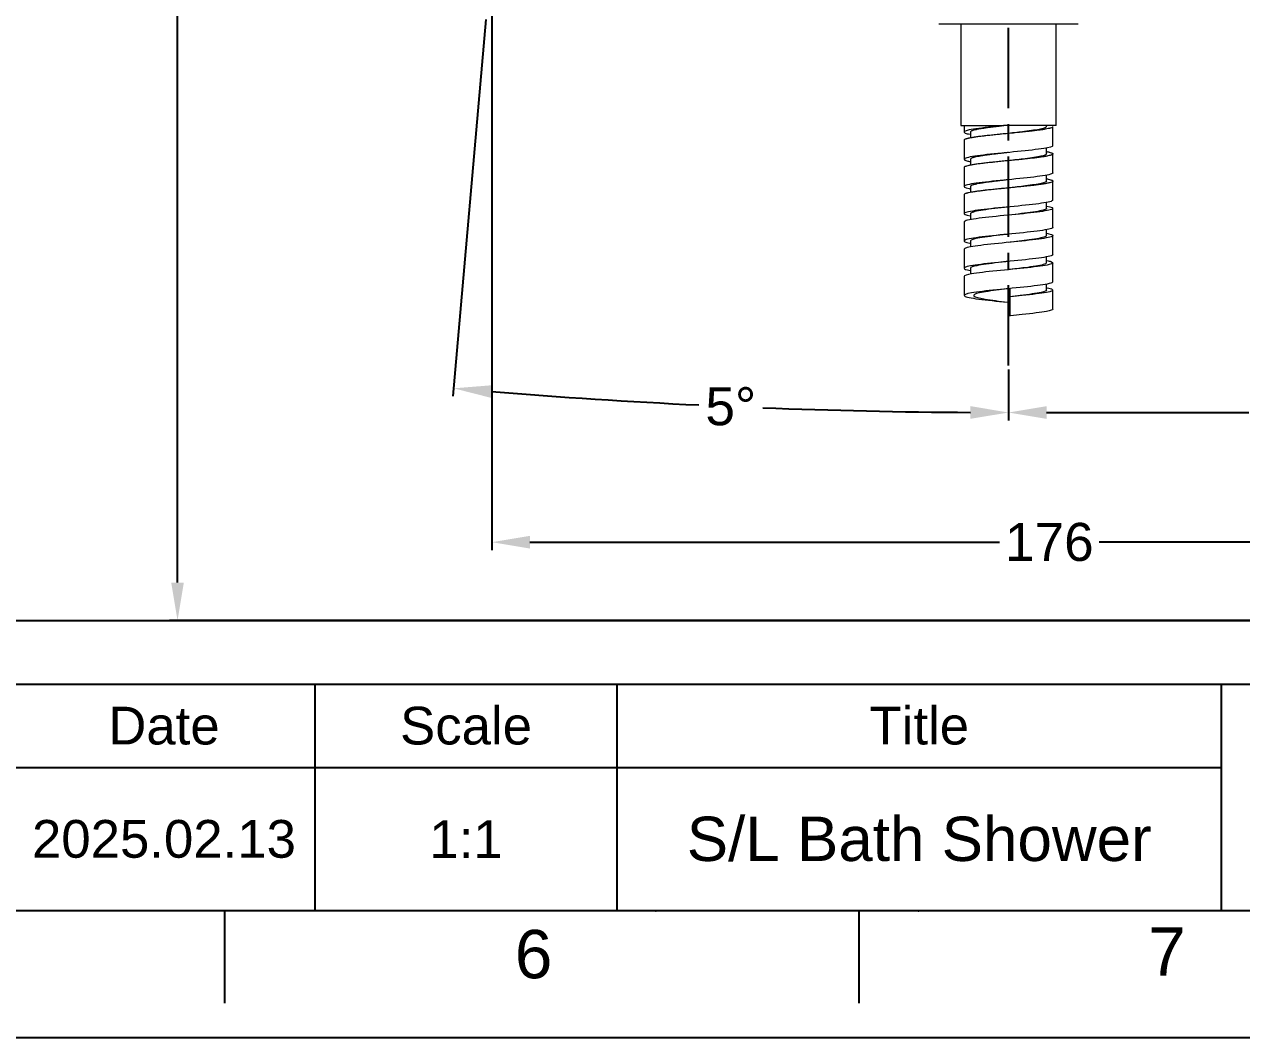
# Model space of a CAD drawing. Header units: millimetres. Extents: x 24958 to 25799, y 1150 to 1745.
# Drawn here: x 25446.8 to 25638.9, y 1150.3 to 1310.3 of the extents above; entities that cross this region are included whole.
import ezdxf

# ---------------------------------------------------------------- set-up
doc = ezdxf.new("R2010")
doc.units = ezdxf.units.MM
doc.linetypes.add('CENTERX2', pattern=[20.32, 12.7, -2.54, 2.54, -2.54])
for name, color, linetype in [('CENTER', 1, 'CENTERX2'), ('DIM', 3, 'Continuous'), ('FORM', 7, 'Continuous'), ('벽', 2, 'Continuous')]:
    doc.layers.add(name, color=color, linetype=linetype)
doc.layers.add('TEXT', color=2, linetype='Continuous', lineweight=13)
doc.styles.get("Standard").update_dxf_attribs({"font": 'arial.ttf'})
doc.dimstyles.new('ISO-25', dxfattribs={"dimtxt": 7, "dimasz": 5, "dimexe": 1.252, "dimexo": 0.625, "dimgap": 1, "dimtad": 1, "dimtih": 1, "dimtoh": 1, "dimdec": 1, "dimdsep": 46, "dimtxsty": 'Standard', "dimcen": 0, "dimclrd": 3, "dimclre": 3, "dimclrt": 4, "dimadec": 0, "dimazin": 0, "dimtfac": 1, "dimtdec": 1, "dimtmove": 0, "dimatfit": 3, "dimfxl": 1, "dimarcsym": 0})

# ---------------------------------------------------------------- blocks, each defined once
blk = doc.blocks.new('*D65')
at = {"layer": 'Defpoints', "color": 0, "transparency": 16777216}
for p in [(25602.13, 1457.93), (25523.8, 1358.29), (25519.73, 1311.71), (25602.13, 1256.45), (25543.72, 1250.74)]:
    blk.add_point(p, dxfattribs=at)
at = {"layer": 'DIM', "color": 3, "lineweight": -2, "transparency": 16777216}
for p, q in [((25519.67, 1311.09), (25514.47, 1251.61)), ((25602.13, 1255.82), (25602.13, 1247.78))]:
    blk.add_line(p, q, dxfattribs=at)
for start, end in [(265.34222, 267.2114), (267.78854, 269.65778)]:
    blk.add_arc((25602.13, 2253.58), 1004.54, start, end, dxfattribs=at)
at = {"layer": 'DIM', "color": 3, "transparency": 16777216}
for points in [[(25520.47, 1251.36), (25520.64, 1253.35), (25514.58, 1252.86)], [(25596.13, 1250.05), (25596.13, 1248.05), (25602.13, 1249.04)]]:
    blk.add_solid(points, dxfattribs=at)
at = {"layer": 'DIM', "color": 4, "transparency": 16777216, "insert": (25558.31, 1249.99), "char_height": 6, "attachment_point": 5}
blk.add_mtext('5°', dxfattribs=at)
blk = doc.blocks.new('*D66')
at = {"layer": 'Defpoints', "color": 0, "transparency": 16777216}
for p in [(25602.13, 1256.45), (25696.56, 1256.45), (25696.56, 1249.04)]:
    blk.add_point(p, dxfattribs=at)
at = {"layer": 'DIM', "color": 3, "lineweight": -2, "transparency": 16777216}
for p, q in [((25602.13, 1255.82), (25602.13, 1247.78)), ((25696.56, 1255.82), (25696.56, 1247.78)), ((25608.13, 1249.04), (25640.06, 1249.04)), ((25690.56, 1249.04), (25658.62, 1249.04))]:
    blk.add_line(p, q, dxfattribs=at)
at = {"layer": 'DIM', "color": 3, "transparency": 16777216}
for points in [[(25608.13, 1250.04), (25608.13, 1248.04), (25602.13, 1249.04)], [(25690.56, 1250.04), (25690.56, 1248.04), (25696.56, 1249.04)]]:
    blk.add_solid(points, dxfattribs=at)
at = {"layer": 'DIM', "color": 4, "transparency": 16777216, "insert": (25649.34, 1249.04), "char_height": 6, "attachment_point": 5}
blk.add_mtext('94.4', dxfattribs=at)
blk = doc.blocks.new('*D67')
at = {"layer": 'Defpoints', "color": 0, "transparency": 16777216}
for p in [(25647.68, 1508.3), (25471, 1216.19), (25647.68, 1216.19)]:
    blk.add_point(p, dxfattribs=at)
at = {"layer": 'DIM', "color": 3, "lineweight": -2, "transparency": 16777216}
for p, q in [((25647.05, 1508.3), (25469.75, 1508.3)), ((25471, 1502.3), (25471, 1367.68)), ((25471, 1222.19), (25471, 1356.81)), ((25647.05, 1216.19), (25469.75, 1216.19))]:
    blk.add_line(p, q, dxfattribs=at)
at = {"layer": 'DIM', "color": 3, "transparency": 16777216}
for points in [[(25470, 1502.3), (25472, 1502.3), (25471, 1508.3)], [(25470, 1222.19), (25472, 1222.19), (25471, 1216.19)]]:
    blk.add_solid(points, dxfattribs=at)
at = {"layer": 'DIM', "color": 4, "transparency": 16777216, "insert": (25471, 1362.25), "char_height": 6, "attachment_point": 5}
blk.add_mtext('(1600)', dxfattribs=at)
blk = doc.blocks.new('*D70')
at = {"layer": 'Defpoints', "color": 0, "transparency": 16777216}
for p in [(25520.6, 1321.67), (25696.56, 1251.8), (25696.56, 1228.57)]:
    blk.add_point(p, dxfattribs=at)
at = {"layer": 'DIM', "color": 3, "lineweight": -2, "transparency": 16777216}
for p, q in [((25520.6, 1321.05), (25520.6, 1227.32)), ((25696.56, 1251.18), (25696.56, 1227.32)), ((25526.6, 1228.57), (25600.73, 1228.57)), ((25690.56, 1228.57), (25616.42, 1228.57))]:
    blk.add_line(p, q, dxfattribs=at)
at = {"layer": 'DIM', "color": 3, "transparency": 16777216}
for points in [[(25526.6, 1229.57), (25526.6, 1227.57), (25520.6, 1228.57)], [(25690.56, 1229.57), (25690.56, 1227.57), (25696.56, 1228.57)]]:
    blk.add_solid(points, dxfattribs=at)
at = {"layer": 'DIM', "color": 4, "transparency": 16777216, "insert": (25608.58, 1228.57), "char_height": 6, "attachment_point": 5}
blk.add_mtext('176', dxfattribs=at)

msp = doc.modelspace()

# ---------------------------------------------------------------- linework, layer by layer
at = {"linetype": 'Continuous', "lineweight": 18, "extrusion": (0, 1, 0)}
for p, q in [((25600.98, 1310.33), (25591.13, 1310.33)), ((25594.63, 1310.33), (25594.63, 1294.33)), ((25613.13, 1310.33), (25600.98, 1310.33)), ((25609.63, 1294.33), (25609.63, 1310.33)), ((25594.63, 1294.33), (25601.34, 1294.33)), ((25609.63, 1294.33), (25601.34, 1294.33)), ((25602.14, 1268.6), (25602.14, 1268.6)), ((25602.36, 1268.63), (25602.36, 1267.33)), ((25602.38, 1267.33), (25602.38, 1268.63)), ((25602.36, 1267.33), (25602.36, 1264.33)), ((25602.42, 1267.33), (25602.38, 1267.33)), ((25602.42, 1264.33), (25602.42, 1267.33)), ((25602.36, 1264.33), (25602.42, 1264.33))]:
    msp.add_line(p, q, dxfattribs=at)
at = {"linetype": 'Continuous', "lineweight": 18}
for points, knots in [([(25601.4, 1294.33), (25600.76, 1294.26), (25598.5, 1294.04), (25595.37, 1293.65), (25594.85, 1293.26), (25595.73, 1293.03), (25596.06, 1292.97)], [0, 0, 0, 0, 0.137858, 0.49629, 0.854721, 1, 1, 1, 1]), ([(25609.13, 1294.17), (25609.13, 1294.16), (25609.12, 1294.15), (25609.11, 1294.13), (25609.11, 1294.12), (25609.09, 1294.11), (25609.09, 1294.1), (25609.08, 1294.1), (25609.06, 1294.08), (25609.03, 1294.06), (25608.94, 1294.01), (25608.86, 1293.98), (25608.71, 1293.94), (25608.65, 1293.92), (25608.56, 1293.9), (25608.53, 1293.89), (25608.48, 1293.88), (25608.46, 1293.87), (25608.43, 1293.86), (25608.41, 1293.86), (25608.25, 1293.83), (25608.09, 1293.79), (25607.83, 1293.75), (25607.73, 1293.73), (25607.54, 1293.7), (25607.43, 1293.69), (25607.27, 1293.66), (25607.22, 1293.65), (25607.1, 1293.64), (25607.05, 1293.63), (25606.87, 1293.61), (25606.75, 1293.59), (25606.39, 1293.54), (25606.13, 1293.51), (25605.72, 1293.47), (25605.59, 1293.45), (25605.38, 1293.43), (25605.3, 1293.42), (25605.2, 1293.41), (25605.16, 1293.4), (25605.09, 1293.4), (25605.05, 1293.39), (25604.72, 1293.36), (25604.42, 1293.33), (25603.97, 1293.28), (25603.81, 1293.26), (25603.5, 1293.23), (25603.35, 1293.22), (25603.11, 1293.19), (25603.03, 1293.19), (25602.91, 1293.17), (25602.87, 1293.17), (25602.79, 1293.16), (25602.59, 1293.14), (25602.39, 1293.12), (25601.91, 1293.08), (25601.59, 1293.04), (25601.12, 1293), (25600.96, 1292.98), (25600.72, 1292.96), (25600.64, 1292.95), (25600.49, 1292.94), (25600.41, 1292.93), (25600.02, 1292.89), (25599.72, 1292.86), (25599.13, 1292.79), (25598.85, 1292.76), (25598.5, 1292.72), (25598.43, 1292.72), (25598.3, 1292.7), (25598.23, 1292.69), (25598.03, 1292.67), (25597.9, 1292.65), (25597.53, 1292.61), (25597.3, 1292.58), (25596.97, 1292.53), (25596.86, 1292.51), (25596.73, 1292.49), (25596.71, 1292.49), (25596.65, 1292.48), (25596.63, 1292.48), (25596.56, 1292.47), (25596.51, 1292.46), (25596.27, 1292.42), (25596.1, 1292.39), (25595.88, 1292.34), (25595.74, 1292.31), (25595.61, 1292.28), (25595.55, 1292.26), (25595.53, 1292.26), (25595.51, 1292.25), (25595.49, 1292.24), (25595.45, 1292.23), (25595.43, 1292.22), (25595.36, 1292.2), (25595.33, 1292.19), (25595.22, 1292.14), (25595.18, 1292.11), (25595.14, 1292.06), (25595.14, 1292.04), (25595.13, 1292.03), (25595.13, 1292.02), (25595.13, 1292.02)], [0, 0, 0, 0, 0.016379, 0.016379, 0.02727, 0.032715, 0.032715, 0.03816, 0.03816, 0.059941, 0.059941, 0.103503, 0.103503, 0.125283, 0.125283, 0.136174, 0.136174, 0.141619, 0.141619, 0.147064, 0.147064, 0.190626, 0.190626, 0.212407, 0.212407, 0.234187, 0.234187, 0.245078, 0.245078, 0.255968, 0.255968, 0.277749, 0.277749, 0.321311, 0.321311, 0.343091, 0.343091, 0.353982, 0.353982, 0.359427, 0.359427, 0.364872, 0.364872, 0.408434, 0.408434, 0.430215, 0.430215, 0.451995, 0.451995, 0.462886, 0.462886, 0.468331, 0.468331, 0.473776, 0.495557, 0.495557, 0.539119, 0.539119, 0.560899, 0.560899, 0.57179, 0.57179, 0.58268, 0.58268, 0.626242, 0.626242, 0.669803, 0.669803, 0.680694, 0.680694, 0.691584, 0.691584, 0.713365, 0.713365, 0.756927, 0.756927, 0.778707, 0.778707, 0.784153, 0.784153, 0.789598, 0.789598, 0.800488, 0.800488, 0.84405, 0.84405, 0.865831, 0.887611, 0.887611, 0.893057, 0.893057, 0.898502, 0.898502, 0.909392, 0.909392, 0.931173, 0.931173, 0.974735, 0.974735, 0.996515, 0.996515, 1, 1, 1, 1]), ([(25601.5, 1294.33), (25601.26, 1294.3), (25601.01, 1294.27), (25600.66, 1294.23), (25600.54, 1294.21), (25600.36, 1294.19), (25600.3, 1294.19), (25600.19, 1294.17), (25600.13, 1294.16), (25599.84, 1294.13), (25599.61, 1294.1), (25599.18, 1294.05), (25598.97, 1294.02), (25598.67, 1293.98), (25598.57, 1293.96), (25598.45, 1293.95), (25598.42, 1293.94), (25598.37, 1293.93), (25598.35, 1293.93), (25598.28, 1293.92), (25598.23, 1293.91), (25598, 1293.88), (25597.83, 1293.85), (25597.5, 1293.8), (25597.35, 1293.77), (25597.14, 1293.73), (25597.08, 1293.71), (25596.95, 1293.68), (25596.89, 1293.67), (25596.71, 1293.63), (25596.61, 1293.6), (25596.44, 1293.54), (25596.36, 1293.52), (25596.29, 1293.48), (25596.28, 1293.48), (25596.25, 1293.46), (25596.24, 1293.45), (25596.21, 1293.43), (25596.19, 1293.42), (25596.14, 1293.38), (25596.13, 1293.35), (25596.13, 1293.32), (25596.13, 1293.32), (25596.13, 1293.32)], [0, 0, 0, 0, 0.083319, 0.083319, 0.124979, 0.124979, 0.145809, 0.145809, 0.166639, 0.166639, 0.249958, 0.249958, 0.333278, 0.333278, 0.374937, 0.374937, 0.385352, 0.385352, 0.395767, 0.395767, 0.416597, 0.416597, 0.499917, 0.499917, 0.583236, 0.583236, 0.624896, 0.624896, 0.666555, 0.666555, 0.749875, 0.749875, 0.833194, 0.833194, 0.854024, 0.854024, 0.874854, 0.874854, 0.916514, 0.916514, 0.999833, 0.999833, 1, 1, 1, 1]), ([(25608.13, 1294.18), (25608.13, 1294.18), (25608.14, 1294.05), (25607.48, 1293.79), (25605.01, 1293.43), (25603, 1293.2), (25602.13, 1293.1)], [0, 0, 0, 0, 0.00536, 0.365033, 0.724707, 1, 1, 1, 1]), ([(25609.13, 1291.17), (25609.13, 1291.02), (25608.06, 1290.71), (25603.68, 1290.24), (25598.43, 1289.75), (25594.98, 1289.26), (25594.99, 1288.9), (25595.9, 1288.7), (25596.12, 1288.65)], [0, 0, 0, 0, 0.178201, 0.37167, 0.565138, 0.758606, 0.952075, 1, 1, 1, 1]), ([(25608.21, 1290.23), (25608.25, 1290.22), (25608.29, 1290.21), (25608.41, 1290.19), (25608.48, 1290.17), (25608.6, 1290.14), (25608.66, 1290.12), (25608.82, 1290.08), (25608.91, 1290.04), (25609.01, 1290), (25609.04, 1289.98), (25609.07, 1289.96), (25609.08, 1289.95), (25609.1, 1289.94), (25609.1, 1289.93), (25609.11, 1289.92), (25609.13, 1289.89), (25609.13, 1289.86), (25609.09, 1289.79), (25609.05, 1289.76), (25608.96, 1289.72), (25608.94, 1289.71), (25608.91, 1289.7), (25608.89, 1289.69), (25608.88, 1289.69), (25608.82, 1289.67), (25608.77, 1289.65), (25608.61, 1289.61), (25608.48, 1289.58), (25608.26, 1289.53), (25608.19, 1289.51), (25608.06, 1289.49), (25608.02, 1289.48), (25607.93, 1289.47), (25607.89, 1289.46), (25607.65, 1289.42), (25607.45, 1289.39), (25607.02, 1289.33), (25606.79, 1289.3), (25606.48, 1289.26), (25606.38, 1289.24), (25606.28, 1289.23), (25606.22, 1289.22), (25606.19, 1289.22), (25606.02, 1289.2), (25605.89, 1289.19), (25605.48, 1289.14), (25605.19, 1289.11), (25604.76, 1289.06), (25604.61, 1289.05), (25604.38, 1289.02), (25604.3, 1289.01), (25604.19, 1289), (25604.15, 1289), (25604.07, 1288.99), (25604.03, 1288.99), (25603.69, 1288.95), (25603.37, 1288.92), (25602.9, 1288.87), (25602.74, 1288.86), (25602.43, 1288.83), (25602.27, 1288.81), (25602.03, 1288.79), (25601.95, 1288.78), (25601.79, 1288.76), (25601.71, 1288.76), (25601.47, 1288.73), (25601.31, 1288.72), (25600.83, 1288.67), (25600.52, 1288.64), (25600.06, 1288.59), (25599.91, 1288.58), (25599.68, 1288.55), (25599.61, 1288.55), (25599.5, 1288.53), (25599.46, 1288.53), (25599.38, 1288.52), (25599.35, 1288.52), (25599.02, 1288.48), (25598.73, 1288.45), (25598.33, 1288.4), (25598.19, 1288.39), (25597.94, 1288.36), (25597.81, 1288.34), (25597.62, 1288.32), (25597.56, 1288.31), (25597.47, 1288.3), (25597.44, 1288.3), (25597.38, 1288.29), (25597.24, 1288.27), (25597.1, 1288.25), (25596.77, 1288.2), (25596.57, 1288.17), (25596.3, 1288.12), (25596.21, 1288.11), (25596.09, 1288.08), (25596.05, 1288.08), (25595.97, 1288.06), (25595.93, 1288.05), (25595.75, 1288.01), (25595.62, 1287.98), (25595.41, 1287.92), (25595.33, 1287.89), (25595.25, 1287.85), (25595.24, 1287.84), (25595.21, 1287.83), (25595.2, 1287.82), (25595.17, 1287.79), (25595.15, 1287.78), (25595.14, 1287.75), (25595.13, 1287.74), (25595.13, 1287.72)], [0, 0, 0, 0, 0.010486, 0.010486, 0.029211, 0.029211, 0.047936, 0.047936, 0.085387, 0.085387, 0.104112, 0.104112, 0.113475, 0.118156, 0.118156, 0.122837, 0.122837, 0.160288, 0.160288, 0.197738, 0.197738, 0.207101, 0.211782, 0.211782, 0.216463, 0.216463, 0.235188, 0.235188, 0.272639, 0.272639, 0.291364, 0.291364, 0.300726, 0.300726, 0.310089, 0.310089, 0.347539, 0.347539, 0.38499, 0.38499, 0.394352, 0.399034, 0.399034, 0.403715, 0.403715, 0.42244, 0.42244, 0.459891, 0.459891, 0.478616, 0.478616, 0.487978, 0.487978, 0.49266, 0.49266, 0.497341, 0.497341, 0.534791, 0.534791, 0.553517, 0.553517, 0.572242, 0.572242, 0.581604, 0.581604, 0.590967, 0.590967, 0.609692, 0.609692, 0.647142, 0.647142, 0.665868, 0.665868, 0.67523, 0.67523, 0.679912, 0.679912, 0.684593, 0.684593, 0.722043, 0.722043, 0.740768, 0.740768, 0.759494, 0.759494, 0.768856, 0.768856, 0.773537, 0.773537, 0.778219, 0.796944, 0.796944, 0.834394, 0.834394, 0.853119, 0.853119, 0.862482, 0.862482, 0.871845, 0.871845, 0.909295, 0.909295, 0.946745, 0.946745, 0.956108, 0.956108, 0.965471, 0.965471, 0.984196, 0.984196, 1, 1, 1, 1]), ([(25602.14, 1290.1), (25602.03, 1290.09), (25601.93, 1290.07), (25601.7, 1290.05), (25601.58, 1290.03), (25601.4, 1290.01), (25601.33, 1290.01), (25601.21, 1289.99), (25601.15, 1289.99), (25600.85, 1289.95), (25600.61, 1289.92), (25600.15, 1289.87), (25599.92, 1289.84), (25599.58, 1289.8), (25599.47, 1289.78), (25599.31, 1289.76), (25599.26, 1289.76), (25599.15, 1289.74), (25599.09, 1289.73), (25598.83, 1289.7), (25598.63, 1289.67), (25598.25, 1289.62), (25598.06, 1289.59), (25597.81, 1289.55), (25597.72, 1289.53), (25597.62, 1289.52), (25597.6, 1289.51), (25597.56, 1289.5), (25597.5, 1289.49), (25597.44, 1289.48), (25597.25, 1289.45), (25597.12, 1289.42), (25596.86, 1289.37), (25596.75, 1289.34), (25596.63, 1289.3), (25596.6, 1289.3), (25596.57, 1289.29), (25596.55, 1289.28), (25596.53, 1289.27), (25596.48, 1289.26), (25596.43, 1289.24), (25596.32, 1289.2), (25596.26, 1289.17), (25596.18, 1289.11), (25596.15, 1289.09), (25596.14, 1289.05), (25596.13, 1289.05), (25596.13, 1289.03), (25596.13, 1289.03), (25596.13, 1289.02)], [0, 0, 0, 0, 0.034033, 0.034033, 0.072883, 0.072883, 0.092308, 0.092308, 0.111733, 0.111733, 0.189433, 0.189433, 0.267133, 0.267133, 0.305983, 0.305983, 0.325408, 0.325408, 0.344833, 0.344833, 0.422533, 0.422533, 0.500233, 0.500233, 0.539083, 0.539083, 0.548796, 0.548796, 0.558508, 0.577933, 0.577933, 0.655633, 0.655633, 0.733333, 0.733333, 0.752759, 0.752759, 0.762471, 0.762471, 0.772184, 0.811034, 0.811034, 0.888734, 0.888734, 0.966434, 0.966434, 0.985859, 0.985859, 1, 1, 1, 1]), ([(25608.13, 1289.87), (25608.13, 1289.75), (25607.5, 1289.49), (25605.07, 1289.13), (25603.03, 1288.9), (25602.13, 1288.8)], [0, 0, 0, 0, 0.350862, 0.713419, 1, 1, 1, 1]), ([(25609.13, 1286.87), (25609.13, 1286.86), (25609.07, 1286.68), (25607.54, 1286.34), (25602.72, 1285.85), (25597.61, 1285.36), (25594.7, 1284.88), (25595.18, 1284.54), (25596.04, 1284.37), (25596.09, 1284.36)], [0, 0, 0, 0, 0.018066, 0.212094, 0.406122, 0.60015, 0.794178, 0.988206, 1, 1, 1, 1]), ([(25608.19, 1285.93), (25608.26, 1285.92), (25608.33, 1285.9), (25608.54, 1285.86), (25608.66, 1285.83), (25608.81, 1285.78), (25608.85, 1285.76), (25608.91, 1285.74), (25608.92, 1285.74), (25608.93, 1285.73), (25608.96, 1285.72), (25608.99, 1285.71), (25609.06, 1285.67), (25609.1, 1285.64), (25609.12, 1285.59), (25609.13, 1285.58), (25609.12, 1285.55), (25609.12, 1285.54), (25609.11, 1285.53), (25609.11, 1285.52), (25609.1, 1285.52), (25609.07, 1285.48), (25609.03, 1285.45), (25608.88, 1285.39), (25608.79, 1285.36), (25608.65, 1285.32), (25608.62, 1285.31), (25608.56, 1285.29), (25608.53, 1285.29), (25608.42, 1285.26), (25608.35, 1285.25), (25608.12, 1285.2), (25607.95, 1285.17), (25607.67, 1285.12), (25607.57, 1285.11), (25607.42, 1285.08), (25607.34, 1285.07), (25607.26, 1285.06), (25607.2, 1285.05), (25607.17, 1285.05), (25606.92, 1285.01), (25606.69, 1284.98), (25606.19, 1284.92), (25605.92, 1284.89), (25605.58, 1284.85), (25605.47, 1284.84), (25605.36, 1284.83), (25605.29, 1284.82), (25605.26, 1284.81), (25605.08, 1284.79), (25604.93, 1284.78), (25604.49, 1284.73), (25604.18, 1284.7), (25603.72, 1284.65), (25603.57, 1284.64), (25603.33, 1284.62), (25603.25, 1284.61), (25603.09, 1284.59), (25603.01, 1284.58), (25602.61, 1284.54), (25602.29, 1284.51), (25601.66, 1284.45), (25601.34, 1284.42), (25600.95, 1284.38), (25600.83, 1284.37), (25600.71, 1284.36), (25600.63, 1284.35), (25600.59, 1284.35), (25600.4, 1284.33), (25600.24, 1284.31), (25599.79, 1284.26), (25599.49, 1284.23), (25599.05, 1284.19), (25598.91, 1284.17), (25598.7, 1284.15), (25598.63, 1284.14), (25598.53, 1284.13), (25598.49, 1284.12), (25598.42, 1284.12), (25598.39, 1284.11), (25598.08, 1284.08), (25597.83, 1284.04), (25597.46, 1284), (25597.35, 1283.98), (25597.12, 1283.95), (25597.01, 1283.94), (25596.85, 1283.91), (25596.8, 1283.9), (25596.7, 1283.89), (25596.65, 1283.88), (25596.5, 1283.86), (25596.41, 1283.84), (25596.14, 1283.8), (25595.98, 1283.76), (25595.77, 1283.72), (25595.71, 1283.7), (25595.62, 1283.68), (25595.59, 1283.67), (25595.55, 1283.66), (25595.53, 1283.65), (25595.51, 1283.65), (25595.49, 1283.64), (25595.38, 1283.61), (25595.3, 1283.58), (25595.21, 1283.53), (25595.19, 1283.51), (25595.15, 1283.48), (25595.14, 1283.47), (25595.13, 1283.44), (25595.13, 1283.44), (25595.13, 1283.43), (25595.13, 1283.42), (25595.13, 1283.42)], [0, 0, 0, 0, 0.017178, 0.017178, 0.054522, 0.054522, 0.073194, 0.073194, 0.077862, 0.077862, 0.08253, 0.091866, 0.091866, 0.129211, 0.129211, 0.147883, 0.147883, 0.157219, 0.161887, 0.161887, 0.166555, 0.166555, 0.203899, 0.203899, 0.241243, 0.241243, 0.250579, 0.250579, 0.259915, 0.259915, 0.278587, 0.278587, 0.315931, 0.315931, 0.334603, 0.334603, 0.343939, 0.348607, 0.348607, 0.353275, 0.353275, 0.390619, 0.390619, 0.427963, 0.427963, 0.437299, 0.441967, 0.441967, 0.446635, 0.446635, 0.465307, 0.465307, 0.502652, 0.502652, 0.521324, 0.521324, 0.53066, 0.53066, 0.539996, 0.539996, 0.57734, 0.57734, 0.614684, 0.614684, 0.62402, 0.628688, 0.628688, 0.633356, 0.633356, 0.652028, 0.652028, 0.689372, 0.689372, 0.708044, 0.708044, 0.71738, 0.71738, 0.722048, 0.722048, 0.726716, 0.726716, 0.76406, 0.76406, 0.782732, 0.782732, 0.801404, 0.801404, 0.81074, 0.81074, 0.820076, 0.820076, 0.838748, 0.838748, 0.876092, 0.876092, 0.894764, 0.894764, 0.904101, 0.904101, 0.908769, 0.908769, 0.913437, 0.913437, 0.950781, 0.950781, 0.969453, 0.969453, 0.988125, 0.988125, 0.997461, 0.997461, 1, 1, 1, 1]), ([(25602.11, 1285.8), (25602.06, 1285.79), (25602.01, 1285.78), (25601.9, 1285.77), (25601.72, 1285.75), (25601.53, 1285.73), (25601.17, 1285.69), (25600.93, 1285.66), (25600.58, 1285.62), (25600.46, 1285.6), (25600.29, 1285.58), (25600.23, 1285.58), (25600.14, 1285.57), (25600.08, 1285.56), (25600.02, 1285.55), (25599.77, 1285.52), (25599.54, 1285.49), (25599.11, 1285.44), (25598.91, 1285.41), (25598.6, 1285.37), (25598.51, 1285.35), (25598.36, 1285.33), (25598.31, 1285.33), (25598.22, 1285.31), (25598.17, 1285.3), (25597.94, 1285.27), (25597.77, 1285.24), (25597.45, 1285.19), (25597.31, 1285.16), (25597.13, 1285.12), (25597.1, 1285.12), (25597.03, 1285.1), (25597, 1285.1), (25596.91, 1285.07), (25596.85, 1285.06), (25596.68, 1285.02), (25596.58, 1284.99), (25596.41, 1284.94), (25596.34, 1284.91), (25596.28, 1284.88), (25596.27, 1284.87), (25596.26, 1284.87), (25596.25, 1284.86), (25596.24, 1284.85), (25596.23, 1284.85), (25596.19, 1284.82), (25596.18, 1284.81), (25596.14, 1284.77), (25596.13, 1284.75), (25596.13, 1284.72)], [0, 0, 0, 0, 0.015574, 0.015574, 0.035041, 0.073976, 0.073976, 0.151846, 0.151846, 0.19078, 0.19078, 0.210248, 0.210248, 0.219981, 0.229715, 0.229715, 0.307585, 0.307585, 0.385454, 0.385454, 0.424389, 0.424389, 0.443856, 0.443856, 0.463324, 0.463324, 0.541193, 0.541193, 0.619063, 0.619063, 0.63853, 0.63853, 0.657998, 0.657998, 0.696932, 0.696932, 0.774802, 0.774802, 0.852671, 0.852671, 0.862405, 0.862405, 0.872139, 0.872139, 0.891606, 0.891606, 0.930541, 0.930541, 1, 1, 1, 1]), ([(25608.13, 1285.57), (25608.13, 1285.45), (25607.53, 1285.2), (25605.13, 1284.84), (25603.06, 1284.6), (25602.13, 1284.5)], [0, 0, 0, 0, 0.342125, 0.704492, 1, 1, 1, 1]), ([(25609.13, 1282.57), (25609.13, 1282.53), (25608.92, 1282.32), (25606.81, 1281.95), (25601.75, 1281.46), (25596.87, 1280.98), (25594.65, 1280.51), (25595.35, 1280.21), (25596.06, 1280.07)], [0, 0, 0, 0, 0.053075, 0.247611, 0.442147, 0.636683, 0.831219, 1, 1, 1, 1]), ([(25608.16, 1281.64), (25608.98, 1281.48), (25609.62, 1281.16), (25607.03, 1280.68), (25602.03, 1280.19), (25597.07, 1279.7), (25595.26, 1279.35), (25595.13, 1279.15), (25595.13, 1279.12)], [0, 0, 0, 0, 0.188455, 0.382354, 0.576253, 0.770153, 0.964052, 1, 1, 1, 1]), ([(25602.12, 1281.5), (25602.1, 1281.49), (25600.65, 1281.33), (25597.8, 1281), (25596.24, 1280.65), (25596.13, 1280.45), (25596.13, 1280.42)], [0, 0, 0, 0, 0.008185, 0.462523, 0.916861, 1, 1, 1, 1]), ([(25608.13, 1281.27), (25608.13, 1281.24), (25607.99, 1281.04), (25606.34, 1280.68), (25603.52, 1280.36), (25602.12, 1280.2)], [0, 0, 0, 0, 0.101646, 0.554795, 1, 1, 1, 1]), ([(25609.13, 1278.27), (25609.13, 1278.24), (25608.97, 1278.04), (25607.03, 1277.68), (25602.03, 1277.19), (25597.07, 1276.7), (25594.65, 1276.23), (25595.3, 1275.92), (25596.05, 1275.77)], [0, 0, 0, 0, 0.04375, 0.238375, 0.433, 0.627625, 0.82225, 1, 1, 1, 1]), ([(25608.15, 1277.34), (25608.28, 1277.31), (25609.17, 1277.13), (25609.43, 1276.78), (25606.25, 1276.29), (25601.06, 1275.8), (25596.39, 1275.31), (25595.13, 1274.99), (25595.13, 1274.82), (25595.13, 1274.82)], [0, 0, 0, 0, 0.030097, 0.22378, 0.417462, 0.611145, 0.804827, 0.99851, 1, 1, 1, 1]), ([(25602.12, 1277.2), (25601.84, 1277.16), (25600.14, 1276.97), (25597.21, 1276.61), (25596.13, 1276.29), (25596.13, 1276.12), (25596.13, 1276.12)], [0, 0, 0, 0, 0.089519, 0.543559, 0.997599, 1, 1, 1, 1]), ([(25608.12, 1276.97), (25608.12, 1276.91), (25607.84, 1276.68), (25605.84, 1276.32), (25603.27, 1276.03), (25602.12, 1275.9)], [0, 0, 0, 0, 0.181795, 0.635637, 1, 1, 1, 1]), ([(25609.12, 1273.97), (25609.12, 1273.91), (25608.8, 1273.68), (25606.25, 1273.29), (25601.06, 1272.8), (25596.39, 1272.31), (25594.67, 1271.87), (25595.46, 1271.58), (25596.09, 1271.46)], [0, 0, 0, 0, 0.077966, 0.272137, 0.466307, 0.660478, 0.854649, 1, 1, 1, 1]), ([(25608.2, 1273.03), (25608.46, 1272.98), (25609.34, 1272.76), (25609.1, 1272.39), (25605.4, 1271.9), (25600.1, 1271.41), (25596.04, 1270.95), (25595.13, 1270.66), (25595.13, 1270.52)], [0, 0, 0, 0, 0.061193, 0.255563, 0.449933, 0.644304, 0.838674, 1, 1, 1, 1]), ([(25602.14, 1272.9), (25601.6, 1272.84), (25599.63, 1272.61), (25596.91, 1272.25), (25596.13, 1271.96), (25596.13, 1271.82)], [0, 0, 0, 0, 0.172439, 0.624898, 1, 1, 1, 1]), ([(25608.12, 1272.67), (25608.12, 1272.58), (25607.66, 1272.32), (25605.33, 1271.96), (25603.02, 1271.7), (25602.14, 1271.6)], [0, 0, 0, 0, 0.265761, 0.719306, 1, 1, 1, 1]), ([(25609.12, 1269.67), (25609.12, 1269.58), (25608.59, 1269.32), (25605.4, 1268.9), (25600.1, 1268.41), (25595.8, 1267.93), (25594.57, 1267.44), (25597.02, 1266.95), (25600.36, 1266.62), (25602.07, 1266.45), (25602.13, 1266.45)], [0, 0, 0, 0, 0.088608, 0.239702, 0.390796, 0.54189, 0.692984, 0.844078, 0.995171, 1, 1, 1, 1]), ([(25602.13, 1268.6), (25601.64, 1268.54), (25599.84, 1268.31), (25597.15, 1267.93), (25596.19, 1267.44), (25598.11, 1266.95), (25600.82, 1266.61), (25602.24, 1266.43), (25602.36, 1266.42)], [0, 0, 0, 0, 0.084628, 0.308376, 0.532123, 0.755871, 0.979618, 1, 1, 1, 1]), ([(25608.13, 1268.37), (25608.12, 1268.25), (25607.44, 1267.96), (25604.88, 1267.61), (25602.92, 1267.39), (25602.38, 1267.33)], [0, 0, 0, 0, 0.355136, 0.820765, 1, 1, 1, 1]), ([(25608.21, 1268.73), (25608.61, 1268.65), (25609.47, 1268.4), (25608.65, 1268), (25605.34, 1267.61), (25603.06, 1267.39), (25602.42, 1267.33)], [0, 0, 0, 0, 0.169363, 0.517648, 0.865934, 1, 1, 1, 1]), ([(25609.13, 1265.37), (25609.12, 1265.25), (25608.32, 1264.96), (25605.34, 1264.61), (25603.06, 1264.39), (25602.42, 1264.33)], [0, 0, 0, 0, 0.355282, 0.820805, 1, 1, 1, 1])]:
    msp.add_open_spline(points, degree=3, knots=knots, dxfattribs=at)
for points, degree in [([(25595.13, 1294.33), (25595.13, 1293.32)], 1), ([(25596.13, 1293.33), (25596.13, 1292.85), (25596.13, 1292.38)], 2), ([(25608.13, 1294.18), (25608.13, 1294.33)], 1), ([(25609.13, 1291.17), (25609.13, 1292.68), (25609.13, 1294.19)], 2), ([(25595.13, 1292.04), (25595.13, 1290.53), (25595.13, 1289.02)], 2), ([(25596.13, 1289.03), (25596.13, 1288.56), (25596.13, 1288.09)], 2), ([(25608.13, 1289.87), (25608.13, 1290.34), (25608.13, 1290.81)], 2), ([(25609.13, 1286.87), (25609.13, 1288.38), (25609.13, 1289.89)], 2), ([(25595.13, 1287.74), (25595.13, 1286.23), (25595.13, 1284.72)], 2), ([(25608.13, 1285.57), (25608.13, 1286.04), (25608.13, 1286.51)], 2), ([(25609.13, 1282.57), (25609.13, 1284.08), (25609.13, 1285.59)], 2), ([(25595.13, 1283.44), (25595.13, 1281.93), (25595.13, 1280.42)], 2), ([(25596.13, 1284.73), (25596.13, 1284.25), (25596.13, 1283.78)], 2), ([(25608.13, 1281.26), (25608.13, 1281.74), (25608.13, 1282.21)], 2), ([(25596.13, 1280.43), (25596.13, 1279.96), (25596.13, 1279.49)], 2), ([(25609.13, 1278.27), (25609.13, 1279.77), (25609.13, 1281.27)], 2), ([(25595.13, 1279.12), (25595.13, 1277.62), (25595.13, 1276.12)], 2), ([(25608.12, 1276.96), (25608.12, 1277.44), (25608.12, 1277.92)], 2), ([(25596.13, 1276.13), (25596.13, 1275.66), (25596.13, 1275.18)], 2), ([(25609.12, 1273.97), (25609.12, 1275.47), (25609.12, 1276.97)], 2), ([(25595.13, 1274.82), (25595.13, 1273.32), (25595.13, 1271.82)], 2), ([(25596.13, 1271.83), (25596.13, 1271.35), (25596.13, 1270.88)], 2), ([(25608.12, 1272.67), (25608.12, 1273.14), (25608.12, 1273.61)], 2), ([(25609.12, 1269.67), (25609.12, 1271.17), (25609.12, 1272.67)], 2), ([(25595.13, 1270.52), (25595.13, 1269.02), (25595.13, 1267.52)], 2), ([(25608.13, 1268.36), (25608.13, 1268.83), (25608.13, 1269.3)], 2), ([(25609.13, 1265.37), (25609.13, 1266.87), (25609.13, 1268.37)], 2)]:
    msp.add_open_spline(points, degree=degree, dxfattribs=at)
at = {"layer": 'CENTER'}
msp.add_line((25602.13, 1256.45), (25602.13, 1457.93), dxfattribs=at)
at = {"layer": 'FORM'}
for p, q in [((25133.94, 1206.13), (25778.75, 1206.13)), ((25492.7, 1170.37), (25492.7, 1206.13)), ((25540.37, 1170.37), (25540.37, 1206.13)), ((25635.72, 1170.37), (25635.72, 1206.13)), ((25077.92, 1193.02), (25635.72, 1193.02))]:
    msp.add_line(p, q, dxfattribs=at)
at = {"layer": 'FORM', "color": 7, "linetype": 'Continuous'}
for p, q in [((25778.75, 1170.37), (24977.8, 1170.37)), ((25478.39, 1170.37), (25478.39, 1155.82)), ((25578.51, 1170.37), (25578.51, 1155.82)), ((24957.77, 1150.35), (25798.77, 1150.35))]:
    msp.add_line(p, q, dxfattribs=at)
at = {"layer": 'FORM'}
for p in [(25546.49, 1170.37), (25587.93, 1170.37)]:
    msp.add_point(p, dxfattribs=at)
at = {"layer": '벽'}
msp.add_line((25001.71, 1216.19), (25696.56, 1216.19), dxfattribs=at)

# ---------------------------------------------------------------- texts
at = {"layer": 'FORM', "char_height": 7.63, "attachment_point": 5}
for s, insert in [('6', (25527.19, 1163.49)), ('7', (25627.14, 1163.94))]:
    msp.add_mtext_dynamic_manual_height_columns(s, width=50.0595, gutter_width=12.51, heights=[0], dxfattribs=dict(at, insert=insert))
at = {"layer": 'TEXT', "attachment_point": 5}
for s, width, insert, char_height in [('Date', 47.6757, (25468.86, 1199.57), 5.959), ('Scale', 47.6757, (25516.53, 1199.57), 5.959), ('Title', 95.3515, (25588.05, 1199.57), 5.959), ('S/L Bath Shower', 93.2851, (25588.05, 1181.69), 7), ('2025.02.13', 47.6757, (25468.86, 1181.69), 5.959), ('1:1', 47.6757, (25516.53, 1181.69), 5.959)]:
    msp.add_mtext_dynamic_manual_height_columns(s, width=width, gutter_width=29.8, heights=[0], dxfattribs=dict(at, insert=insert, char_height=char_height))

# ---------------------------------------------------------------- dimensions: what is measured, and where the dimension line sits
at = {"layer": 'DIM', "color": 3}
dim = msp.add_linear_dim(base=(25471, 1216.19), p1=(25647.68, 1508.3), p2=(25647.68, 1216.19), angle=90, text='(1600)', dimstyle='ISO-25', override={"dimtxt": 6, "dimasz": 6, "dimgap": 1.5, "dimtad": 0}, dxfattribs=at)
dim.commit()
dim.dimension.update_dxf_attribs({"geometry": '*D67', "text_midpoint": (25471, 1362.25)})
dim = msp.add_angular_dim_2l(base=(25543.72, 1250.74), line1=((25602.13, 1256.45), (25602.13, 1457.93)), line2=((25519.73, 1311.71), (25523.8, 1358.29)), dimstyle='ISO-25', override={"dimtxt": 6, "dimasz": 6, "dimgap": 1.5, "dimtad": 0}, dxfattribs=at)
dim.commit()
dim.dimension.update_dxf_attribs({"geometry": '*D65', "text_midpoint": (25558.31, 1249.99)})
for base, p1, p2, picture, middle in [((25696.56, 1228.57), (25520.6, 1321.67), (25696.56, 1251.8), '*D70', (25608.58, 1228.57)), ((25696.56, 1249.04), (25602.13, 1256.45), (25696.56, 1256.45), '*D66', (25649.34, 1249.04))]:
    dim = msp.add_linear_dim(base=base, p1=p1, p2=p2, dimstyle='ISO-25', override={"dimtxt": 6, "dimasz": 6, "dimgap": 1.5, "dimtad": 0}, dxfattribs=at)
    dim.commit()
    dim.dimension.update_dxf_attribs({"geometry": picture, "text_midpoint": middle})

doc.saveas('drawing.dxf')
